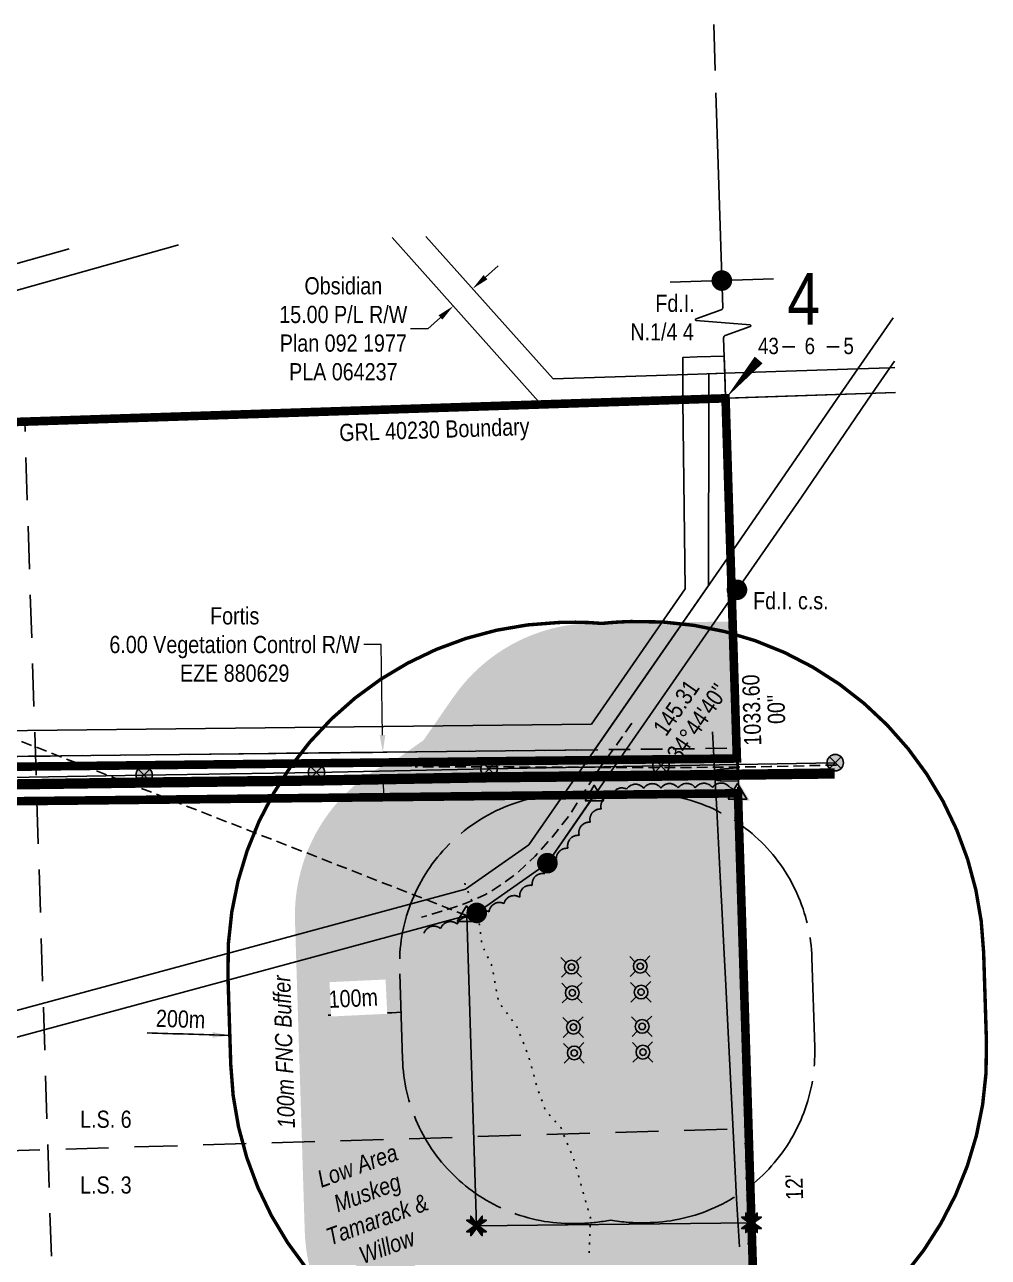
# Model space of a CAD drawing. Extents: x 647040 to 649347, y 5836686 to 5839217.
# Drawn here: x 647578 to 648139, y 5838059 to 5838776 of the extents above; entities that cross this region are included whole.
import ezdxf
from ezdxf.enums import TextEntityAlignment as Align

# ---------------------------------------------------------------- set-up
doc = ezdxf.new("R2010")
doc.units = 0
doc.header["$LTSCALE"] = 5
doc.header["$PDMODE"] = 34
doc.header["$PDSIZE"] = 0.03
for name, pattern in [('0', [1, 1, 0]), ('CENTERLINEX3', [5, 2.5, -1, 0.5, -1]), ('foc-ACCESSROAD', [3.75, 2.5, -1.25]), ('foc-BUFFER', [16.75, 15, -1.75]), ('foc-FLOWLINE', [3.75, 2.5, -1.25]), ('foc-LSD', [8, 5, -3]), ('foc-QUARTERLINE', [33, 25, -3, 2, -3]), ('foc-TIELINE', [1.875, 1.25, -0.625]), ('foc-TOPO', [1, 0.2, -0.8]), ('UG_PIPE', [1.875, 1.25, -0.625])]:
    doc.linetypes.add(name, pattern=pattern)
doc.layers.get('Defpoints').update_dxf_attribs({"color": 9})
for name, color, linetype in [('10', 1, 'Continuous'), ('9', 3, 'Continuous'), ('AS-FENCE', 48, 'foc-FENCE'), ('AS-PIPE-UG', 44, 'UG_PIPE'), ('AS-POWER', 104, 'foc-POWER'), ('AS-POWER-EXISTING-PP', 72, 'Continuous'), ('AS-ROADS', 254, 'Continuous'), ('AUX-BUFFER', 7, 'foc-BUFFER'), ('C-AR', 13, 'foc-ACCESSROAD'), ('C-RW', 13, 'Continuous'), ('F-EZE', 190, 'foc-FLOWLINE'), ('F-RW', 190, 'Continuous'), ('L-BD', 7, 'Continuous'), ('L-MON', 1, 'Continuous'), ('L-MON-T', 1, 'Continuous'), ('L-QSEC', 8, 'foc-QUARTERLINE'), ('L-SEC', 7, 'Continuous'), ('L-SECLBL', 7, 'Continuous'), ('L-SECTION-LSD', 7, 'foc-LSD'), ('L-TIE', 7, 'foc-TIELINE'), ('P-BUFFER-H 30m', 51, 'Continuous'), ('P-BUFFER-T', 40, 'Continuous'), ('P-PROPOSED', 10, 'Continuous'), ('P-PROPOSED-H', 21, 'Continuous'), ('T-BUSH', 110, '0'), ('T-BUSH-T', 110, 'Continuous'), ('T-GENERAL', 48, 'foc-TOPO')]:
    doc.layers.add(name, color=color, linetype=linetype)
for name, color, linetype, lineweight in [('AS-GENERAL', 48, 'Continuous', 18), ('C-AR-T', 13, 'Continuous', 9), ('C-WS-T', 13, 'Continuous', 9), ('F-EZE-T', 190, 'Continuous', 9), ('F-RW-T', 190, 'Continuous', 9)]:
    doc.layers.add(name, color=color, linetype=linetype, lineweight=lineweight)
doc.layers.add('AS-TRAPPER BOUNDARY', color=7, linetype='CENTERLINEX3', true_color=0xb85c00, transparency=0.6)
doc.layers.add('AS-TRAPPER-T', color=7, linetype='Continuous', true_color=0xc26100)
doc.styles.add('100L', font='ARIALN.TTF', dxfattribs={"height": 11})
doc.styles.add('80CG', font='ARIALN.TTF', dxfattribs={"height": 10})
doc.styles.add('80L', font='ARIALN.TTF', dxfattribs={"height": 10})
doc.styles.add('80LS', font='ARIALNI.TTF', dxfattribs={"height": 10})
doc.styles.add('foc-LtypeFont', font='ARIALN.TTF', dxfattribs={"height": 7.35})
doc.styles.add('SIMPLEX', font='ARIALN.TTF')
doc.linetypes.add('foc-FENCE', pattern='A,10,-1,["X",foc-LtypeFont,S=0.2,R=0,X=-0.625,Y=-0.75],-1.24', length=12.24)
doc.linetypes.add('foc-POWER', pattern='A,6,-1,["P",foc-LtypeFont,S=0.2,R=0,X=-0.625,Y=-0.75],-1.24,4', length=12.24)
doc.dimstyles.new('CG2011', dxfattribs={"dimscale": 5, "dimtxt": 9, "dimasz": 2, "dimexe": 0.2, "dimexo": 0.0625, "dimgap": 0.5, "dimtad": 0, "dimtih": 1, "dimtoh": 1, "dimzin": 0, "dimdsep": 46, "dimtxsty": '80CG', "dimcen": 0.1, "dimse1": 1, "dimse2": 1, "dimclrd": 256, "dimclrt": 256, "dimaunit": 1, "dimadec": 4, "dimazin": 0, "dimtfac": 0.06, "dimtofl": 0, "dimtmove": 0, "dimatfit": 1, "dimfxl": 0.2, "dimtolj": 1, "dimtzin": 0, "dimlwd": -1, "dimarcsym": 0})
doc.dimstyles.new('Compass 5 000', dxfattribs={"dimscale": 5, "dimtxt": 9, "dimasz": 2, "dimexe": 0.2, "dimexo": 0.0625, "dimgap": 0.5, "dimtad": 0, "dimtih": 1, "dimtoh": 1, "dimzin": 0, "dimdsep": 46, "dimtxsty": '80CG', "dimcen": 0.1, "dimse1": 1, "dimse2": 1, "dimclrd": 256, "dimclrt": 256, "dimaunit": 1, "dimadec": 4, "dimazin": 0, "dimtfac": 0.06, "dimtofl": 0, "dimtmove": 0, "dimatfit": 1, "dimfxl": 0.2, "dimtolj": 1, "dimtzin": 0, "dimlwd": -1, "dimarcsym": 0})

# ---------------------------------------------------------------- blocks, each defined once
blk = doc.blocks.new('L-SECLBL')
at = {"layer": '9', "color": 7}
for p, q in [((-5.08, -27.83), (-12.29, -27.83)), ((20.7, -27.83), (13.5, -27.83))]:
    blk.add_line(p, q, dxfattribs=at)
at = {"layer": '10', "color": 2, "style": 'SIMPLEX'}
blk.add_attdef('SEC', text='', height=30, dxfattribs=at).set_placement((0, 0), align=Align.MIDDLE)
at = {"layer": '10', "color": 5, "style": '80L'}
blk.add_attdef('TWP', text='', height=9.5, dxfattribs=at).set_placement((-14.43, -27.37), align=Align.MIDDLE_RIGHT)
blk.add_attdef('RGE', text='', height=9.5, dxfattribs=at).set_placement((3.62, -27.37), align=Align.MIDDLE_CENTER)
blk.add_attdef('MER', text='', height=9.5, dxfattribs=at).set_placement((23.17, -27.37), align=Align.MIDDLE_LEFT)
blk = doc.blocks.new('*D420')
at = {"layer": 'Defpoints', "color": 0, "transparency": 16777216}
for p in [(647741.83, 5838352.39), (647786.37, 5838353.09), (647741.92, 5838346.38)]:
    blk.add_point(p, dxfattribs=at)
at = {"layer": 'F-EZE-T', "transparency": 16777216}
for p, q in [((647785.38, 5838415.7), (647775.38, 5838415.7)), ((647786.21, 5838363.09), (647785.38, 5838415.7)), ((647786.62, 5838337.09), (647786.78, 5838327.09))]:
    blk.add_line(p, q, dxfattribs=at)
for points in [[(647787.88, 5838363.11), (647784.55, 5838363.06), (647786.37, 5838353.09)], [(647788.29, 5838337.11), (647784.96, 5838337.06), (647786.47, 5838347.09)]]:
    blk.add_solid(points, dxfattribs=at)
at = {"layer": 'F-EZE-T', "transparency": 16777216, "insert": (647700.23, 5838415.7), "char_height": 10, "attachment_point": 5, "style": '80CG'}
blk.add_mtext('\\A1;Fortis\\P6.00 Vegetation Control R/W\\PEZE 880629', dxfattribs=at)
blk = doc.blocks.new('*D421')
at = {"layer": 'C-AR-T', "transparency": 16777216}
for p, q in [((647502.62, 5838354.05), (647502.47, 5838364.05)), ((647503.26, 5838313.93), (647503.63, 5838290.44)), ((647503.63, 5838290.44), (647513.63, 5838290.44))]:
    blk.add_line(p, q, dxfattribs=at)
for points in [[(647504.29, 5838354.08), (647500.96, 5838354.02), (647502.78, 5838344.05)], [(647504.92, 5838313.96), (647501.59, 5838313.9), (647503.1, 5838323.93)]]:
    blk.add_solid(points, dxfattribs=at)
at = {"layer": 'Defpoints', "color": 0, "transparency": 16777216}
for p in [(647693.38, 5838347.06), (647693.69, 5838326.94), (647503.1, 5838323.93)]:
    blk.add_point(p, dxfattribs=at)
at = {"layer": 'C-AR-T', "transparency": 16777216, "insert": (647541.36, 5838290.44), "char_height": 10, "attachment_point": 5, "style": '80CG'}
blk.add_mtext('\\A1;Obsidian\\P20.12 A/R\\PLOC 777', dxfattribs=at)
blk = doc.blocks.new('*D424')
at = {"layer": 'Defpoints', "color": 0, "transparency": 16777216}
for p in [(647834.12, 5838369.83), (647570.59, 5838365.63), (647834.36, 5838354.84)]:
    blk.add_point(p, dxfattribs=at)
at = {"layer": 'F-RW-T', "transparency": 16777216}
for p, q in [((647569.61, 5838427.13), (647559.61, 5838427.13)), ((647570.43, 5838375.62), (647569.61, 5838427.13)), ((647570.99, 5838340.64), (647571.15, 5838330.64))]:
    blk.add_line(p, q, dxfattribs=at)
for points in [[(647572.1, 5838375.65), (647568.77, 5838375.6), (647570.59, 5838365.63)], [(647572.66, 5838340.67), (647569.32, 5838340.61), (647570.83, 5838350.64)]]:
    blk.add_solid(points, dxfattribs=at)
at = {"layer": 'F-RW-T', "transparency": 16777216, "insert": (647520.52, 5838427.13), "char_height": 10, "attachment_point": 5, "style": '80CG'}
blk.add_mtext('\\A1;Kiwetinohk\\P15.00 P/L R/W\\PPLA 210349', dxfattribs=at)
blk = doc.blocks.new('*D426')
at = {"layer": 'C-WS-T', "transparency": 16777216}
for p, q in [((647846.11, 5838629.44), (647853.57, 5838636.11)), ((647819.96, 5838606.06), (647812.5, 5838599.4)), ((647812.5, 5838599.4), (647802.5, 5838599.4))]:
    blk.add_line(p, q, dxfattribs=at)
for points in [[(647845, 5838630.69), (647847.22, 5838628.2), (647838.66, 5838622.78)], [(647818.85, 5838607.31), (647821.07, 5838604.82), (647827.41, 5838612.73)]]:
    blk.add_solid(points, dxfattribs=at)
at = {"layer": 'Defpoints', "color": 0, "transparency": 16777216}
for p in [(647841.83, 5838619.23), (647827.41, 5838612.73), (647830.58, 5838609.18)]:
    blk.add_point(p, dxfattribs=at)
at = {"layer": 'C-WS-T', "transparency": 16777216, "insert": (647763.41, 5838599.4), "char_height": 10, "attachment_point": 5, "style": '80CG'}
blk.add_mtext('\\A1;Obsidian\\P15.00 P/L R/W\\PPlan 092 1977\\PPLA 064237', dxfattribs=at)
blk = doc.blocks.new('linebrk')
blk.add_lwpolyline([(0, 0.00175, -0.346152), (-0.00019, 0.0015), (-0.00314, 0.00055, 0.772575), (-0.00312, 0.00036), (0.00312, -0.00036, -0.772575), (0.00314, -0.00055), (0.00019, -0.0015, 0.346152), (0, -0.00175)], format="xyb")
blk = doc.blocks.new('fdia')
at = {"color": 255, "const_width": 1}
blk.add_lwpolyline([(-0.5, 0, 1), (0.5, 0, 1)], format="xyb", close=True, dxfattribs=at)
blk = doc.blocks.new('Fdiaa')
blk.add_blockref('fdia', (0, 0))
blk = doc.blocks.new('fdib')
at = {"color": 1, "const_width": 1.6}
blk.add_lwpolyline([(-0.4, 0, 1), (0.4, 0, 1)], format="xyb", close=True, dxfattribs=at)
at = {"color": 1}
blk.add_circle((0, 0), 0.8, dxfattribs=at)
blk = doc.blocks.new('Fdibb')
blk.add_blockref('fdib', (0, 0))
blk = doc.blocks.new('fdicc')
for name in ['Fdibb', 'Fdiaa']:
    blk.add_blockref(name, (0, 0))
blk = doc.blocks.new('FDI')
blk.add_blockref('fdicc', (0, 0))
blk = doc.blocks.new('TRIA')
blk.add_hatch(color=255).paths.add_polyline_path([(-0.04, 1.52), (-1.47, -0.87), (1.39, -0.87)])
blk = doc.blocks.new('TRIAA')
blk.add_blockref('TRIA', (0, 0))
blk = doc.blocks.new('TRIB')
at = {"color": 1}
blk.add_lwpolyline([(-1.12, -0.67), (-0.04, 1.13), (1.04, -0.67)], close=True, dxfattribs=at)
blk = doc.blocks.new('TRIBB')
blk.add_blockref('TRIB', (0, 0))
blk = doc.blocks.new('TRICC')
for name in ['TRIAA', 'TRIBB']:
    blk.add_blockref(name, (0, 0))
blk = doc.blocks.new('plspike')
blk.add_blockref('TRICC', (0, 0))
blk = doc.blocks.new('WC')
at = {"layer": 'L-MON'}
h = blk.add_hatch(color=255, dxfattribs=at)
h.dxf.hatch_style = 1
edge = h.paths.add_edge_path()
edge.add_arc((0, 0), 0.9, 0, 360)
at = {"layer": 'L-MON', "color": 240, "flags": 128}
for points in [[(-0.62, 0.5), (-1.23, 1.12)], [(0.52, 0.61), (1.13, 1.21)], [(-1.18, -1.18), (-0.56, -0.57)], [(1.16, -1.18), (0.56, -0.57)]]:
    blk.add_lwpolyline(points, dxfattribs=at)
at = {"layer": 'L-MON', "color": 240}
for radius in [0.8, 0.373]:
    blk.add_circle((0, 0), radius, dxfattribs=at)
blk = doc.blocks.new('POWERPOLE')
h = blk.add_hatch(color=255)
edge = h.paths.add_edge_path()
edge.add_arc((0, 0), 0.96, 0, 360)
at = {"linetype": 'Continuous'}
for p, q in [((0.68, -0.68), (-0.68, 0.68)), ((-0.68, -0.68), (0.68, 0.68))]:
    blk.add_line(p, q, dxfattribs=at)
blk.add_circle((0, 0), 0.96, dxfattribs=at)
blk = doc.blocks.new('TEMP')
h = blk.add_hatch(color=255)
h.dxf.hatch_style = 1
h.paths.add_polyline_path([(0, 0.25), (-0.67, 1.15), (-0.67, 0.67), (-1.15, 0.67), (-0.25, 0), (-1.15, -0.67), (-0.67, -0.67), (-0.67, -1.15), (0, -0.25), (0.67, -1.15), (0.67, -0.67), (1.15, -0.67), (0.25, 0), (1.15, 0.67), (0.67, 0.67), (0.67, 1.15)])
h.paths.add_polyline_path([(0.57, 0.85), (0.57, 0.57), (0.85, 0.57), (0.08, 0), (0.85, -0.57), (0.57, -0.57), (0.57, -0.85), (0, -0.08), (-0.57, -0.85), (-0.57, -0.57), (-0.85, -0.57), (-0.08, 0), (-0.85, 0.57), (-0.57, 0.57), (-0.57, 0.85), (0, 0.08)], flags=16)
h = blk.add_hatch(color=1)
h.dxf.hatch_style = 1
h.paths.add_polyline_path([(0, 0.08), (-0.57, 0.85), (-0.57, 0.57), (-0.85, 0.57), (-0.08, 0), (-0.85, -0.57), (-0.57, -0.57), (-0.57, -0.85), (0, -0.08), (0.57, -0.85), (0.57, -0.57), (0.85, -0.57), (0.08, 0), (0.85, 0.57), (0.57, 0.57), (0.57, 0.85)])
at = {"color": 1}
for p, q in [((-0.08, 0), (0.08, 0)), ((0, 0.08), (0, -0.08))]:
    blk.add_line(p, q, dxfattribs=at)
at = {"color": 255, "flags": 128}
blk.add_lwpolyline([(-0.25, 0), (-1.15, 0.67), (-0.67, 0.67), (-0.67, 1.15), (0, 0.25), (0.67, 1.15), (0.67, 0.67), (1.15, 0.67), (0.25, 0), (1.15, -0.67), (0.67, -0.67), (0.67, -1.15), (0, -0.25), (-0.67, -1.15), (-0.67, -0.67), (-1.15, -0.67)], close=True, dxfattribs=at)
at = {"color": 1, "flags": 128}
blk.add_lwpolyline([(-0.08, 0), (-0.85, 0.57), (-0.57, 0.57), (-0.57, 0.85), (0, 0.08), (0.57, 0.85), (0.57, 0.57), (0.85, 0.57), (0.08, 0), (0.85, -0.57), (0.57, -0.57), (0.57, -0.85), (0, -0.08), (-0.57, -0.85), (-0.57, -0.57), (-0.85, -0.57)], close=True, dxfattribs=at)

msp = doc.modelspace()

# ---------------------------------------------------------------- hatches: boundary and pattern name
at = {"layer": 'AS-GENERAL'}
h = msp.add_hatch(color=256, dxfattribs=at)
h.dxf.hatch_style = 1
h.paths.add_polyline_path([(647979.728, 5838336.555), (647979.463, 5838342.819), (647982.454, 5838343.144), (647982.925, 5838336.347)])
at = {"layer": 'P-BUFFER-H 30m'}
h = msp.add_hatch(color=256, dxfattribs=at)
h.dxf.hatch_style = 1
edge = h.paths.add_edge_path()
edge.add_line((647999.934, 5838109.307), (647839.96, 5838107.461))
edge.add_line((647839.96, 5838107.461), (647835.229, 5838258.025))
edge.add_line((647835.229, 5838258.025), (647841.052, 5838259.598))
edge.add_line((647841.052, 5838259.598), (647882.125, 5838288.536))
edge.add_line((647882.125, 5838288.536), (647909.646, 5838328.216))
edge.add_line((647909.646, 5838328.216), (647993.026, 5838329.178))
edge.add_line((647993.026, 5838329.178), (647989.885, 5838429.12))
edge.add_line((647989.885, 5838429.12), (647908.493, 5838428.18))
edge.add_arc((647909.646, 5838328.216), 99.971, 90.661182, 145.255404)
edge.add_line((647827.5, 5838385.191), (647810.07, 5838360.062))
edge.add_line((647810.07, 5838360.062), (647795.377, 5838349.71))
edge.add_arc((647835.229, 5838258.025), 99.971, 113.492469, 181.799714)
edge.add_line((647735.307, 5838254.885), (647740.98, 5838074.338))
edge.add_arc((647840.946, 5838077.525), 100.017, 181.825606, 270.63529)
edge.add_line((647842.055, 5837977.514), (648004.016, 5837979.402))
edge.add_line((648004.016, 5837979.402), (647999.934, 5838109.307))
at = {"layer": 'P-PROPOSED-H'}
h = msp.add_hatch(color=256, dxfattribs=at)
h.dxf.hatch_style = 1
h.paths.add_polyline_path([(647840.902, 5838077.478), (648000.876, 5838079.324), (647993.026, 5838329.178), (647909.646, 5838328.216), (647882.125, 5838288.536), (647841.052, 5838259.598), (647835.229, 5838258.025)])

# ---------------------------------------------------------------- linework, layer by layer
at = {"layer": 'AS-FENCE', "flags": 128}
for points in [[(647978.276, 5838364.993), (647978.833, 5838354.48), (647979.459, 5838342.821)], [(648001.769, 5838061.765), (648000.623, 5838098.211), (647999.609, 5838129.542), (647998.699, 5838158.608), (647997.816, 5838183.212), (647997.16, 5838213.647), (647996.276, 5838241.289), (647995.553, 5838266.464), (647994.327, 5838309.657), (647993.308, 5838336.392), (647993.362, 5838337.244), (647993.365, 5838337.251), (647993.381, 5838342.308), (647993.385, 5838342.31), (647992.961, 5838349.909), (647992.395, 5838367.107)], [(647982.451, 5838343.159), (647992.997, 5838343.934)], [(647979.701, 5838336.529), (647980.681, 5838319.618), (647981.73, 5838300.117), (647982.718, 5838280.744), (647983.656, 5838262.963), (647984.81, 5838239.538), (647985.937, 5838217.489), (647986.9, 5838197.721), (647988.239, 5838171.065), (647989.485, 5838148.225), (647990.689, 5838124.958), (647992.232, 5838093.286), (647993.851, 5838065.345)], [(647993.02, 5838336.485), (647982.933, 5838336.347)]]:
    msp.add_lwpolyline(points, dxfattribs=at)
at = {"layer": 'AS-GENERAL', "flags": 128}
msp.add_lwpolyline([(647979.728, 5838336.555), (647979.463, 5838342.819), (647982.454, 5838343.144), (647982.925, 5838336.347)], close=True, dxfattribs=at)
at = {"layer": 'AS-GENERAL', "const_width": 1, "flags": 128}
msp.add_lwpolyline([(647993.365, 5838337.251), (647993.381, 5838342.308)], dxfattribs=at)
at = {"layer": 'AS-PIPE-UG', "flags": 128}
for points in [[(647931.254, 5838369.932), (647923.031, 5838358.185), (647913.527, 5838345.169), (647902.714, 5838328.734), (647894.769, 5838316.225), (647885.164, 5838303.932), (647875.071, 5838292.631), (647864.781, 5838282.936), (647852.83, 5838274.287), (647845.675, 5838270.175), (647839.735, 5838267.318), (647831.779, 5838264.144), (647820.745, 5838260.597), (647808.986, 5838257.067)], [(648050.289, 5838345.651), (648011.972, 5838344.73), (647977.557, 5838344.37), (647947.293, 5838344.083), (647887.519, 5838344.444), (647846.137, 5838344.556), (647805.281, 5838344.665)]]:
    msp.add_lwpolyline(points, dxfattribs=at)
at = {"layer": 'AS-POWER', "flags": 128}
msp.add_lwpolyline([(647159.029, 5838331.463), (647171.153, 5838331.708), (647250.299, 5838332.134), (647355.711, 5838345.79), (647364.336, 5838328.461), (647447.097, 5838336.374), (647446.781, 5838328.006), (647547.108, 5838337.979), (647647.537, 5838339.815), (647747.798, 5838341.359), (647848.14, 5838343.338), (647948.264, 5838345.171), (648049.625, 5838347.007)], dxfattribs=at)
at = {"layer": 'AS-ROADS', "const_width": 5.998, "flags": 128}
msp.add_lwpolyline([(648049.235, 5838340.732), (647946.186, 5838339.409), (647847.486, 5838338.491), (647747.448, 5838336.636), (647648.853, 5838335.462), (647547.287, 5838334.04), (647447.195, 5838332.027), (647298.607, 5838324.299), (647251.054, 5838323.203), (647148.642, 5838323.301)], dxfattribs=at)
at = {"layer": 'AS-TRAPPER BOUNDARY', "color": 52, "true_color": 0xbadd22, "const_width": 4.999, "flags": 128}
msp.add_lwpolyline([(647989.45, 5838442.976), (647992.389, 5838349.439), (647426.796, 5838342.991), (647426.734, 5838348.982), (647426.398, 5838381.606), (647363.862, 5838380.897), (647348.623, 5838380.715), (647297.963, 5838380.132), (647298.403, 5838341.527), (647159.457, 5838339.943), (647159.457, 5838339.943), (647157.278, 5838531.408), (647985.804, 5838559.001), (647989.45, 5838442.976)], close=True, dxfattribs=at)
at = {"layer": 'AUX-BUFFER', "color": 251, "linetype": 'foc-BUFFER', "const_width": 1.999, "flags": 128}
msp.add_lwpolyline([(647919.985, 5837980.022, 0.0289607), (647943.003, 5837979.412), (647945.002, 5837979.475, 0.4142136), (648137.598, 5838184.567), (648135.965, 5838236.535, 0.4142136), (647930.873, 5838429.132), (647928.875, 5838429.069, 0.0188709), (647913.899, 5838428.032, 0.0289607), (647890.88, 5838428.642), (647888.882, 5838428.579, 0.4142136), (647696.285, 5838223.487), (647697.918, 5838171.518, 0.4142136), (647903.011, 5837978.922), (647905.009, 5837978.985, 0.0188709)], format="xyb", close=True, dxfattribs=at)
at = {"layer": 'AUX-BUFFER', "color": 251, "linetype": 'foc-BUFFER', "flags": 128}
msp.add_lwpolyline([(647918.85, 5838080.918, 0.0533818), (647939.864, 5838079.334), (647941.862, 5838079.396, 0.4142136), (648037.676, 5838181.427), (648036.044, 5838233.396, 0.4142136), (647934.013, 5838329.21), (647932.014, 5838329.147, 0.0432743), (647915.033, 5838327.136, 0.0533818), (647894.02, 5838328.72), (647892.021, 5838328.657, 0.4142136), (647796.207, 5838226.626), (647797.84, 5838174.658, 0.4142136), (647899.871, 5838078.844), (647901.869, 5838078.906, 0.0432743), (647918.85, 5838080.918)], format="xyb", close=True, dxfattribs=at)
at = {"layer": 'C-AR', "flags": 128}
msp.add_lwpolyline([(647992.389, 5838349.439), (647993.026, 5838329.178), (647427.002, 5838322.989), (647426.796, 5838342.991), (647992.389, 5838349.439)], close=True, dxfattribs=at)
at = {"layer": 'C-RW'}
for points in [[(647811.393, 5838653.227), (647885.593, 5838570.35), (647969.646, 5838573.112), (647985.345, 5838573.628), (647985.804, 5838559.001), (647878.621, 5838555.432), (647791.827, 5838652.543)], [(647667.533, 5838648.204), (647665.508, 5838647.637), (647529.374, 5838609.537), (647360.24, 5838606.933), (647344.93, 5838606.698), (647287.05, 5838605.808), (647217.36, 5838533.409), (647167.361, 5838531.744), (647162.455, 5838531.581), (647162.29, 5838546.062), (647167.182, 5838546.237), (647210.226, 5838547.773), (647280.58, 5838620.715), (647344.685, 5838621.702), (647359.913, 5838621.936), (647527.2, 5838624.511), (647603.92, 5838645.983)], [(648084.297, 5838576.881), (648081.447, 5838576.786), (648062.773, 5838576.171), (647985.345, 5838573.628), (647985.804, 5838559.001), (648084.752, 5838562.297)]]:
    msp.add_lwpolyline(points, dxfattribs=at)
at = {"layer": 'F-EZE', "flags": 128}
msp.add_lwpolyline([(647992.201, 5838355.436), (647992.389, 5838349.439), (647426.796, 5838342.991), (647426.734, 5838348.982), (647992.201, 5838355.436)], close=True, dxfattribs=at)
at = {"layer": 'F-RW'}
for points in [[(648084.18, 5838580.616), (648081.452, 5838576.686), (648070.965, 5838561.582), (648029.937, 5838501.442), (647989.447, 5838443.084), (647988.648, 5838468.509), (648052.286, 5838560.964), (648062.778, 5838576.075), (648083.395, 5838605.772)], [(647475.987, 5838364.547), (647907.779, 5838369.47), (647962.33, 5838448.11), (647961.001, 5838557.639), (647961.008, 5838572.833), (647961.011, 5838582.829), (647969.348, 5838583.103), (647985.031, 5838583.619), (647985.345, 5838573.628), (647975.999, 5838573.321), (647975.992, 5838558.14), (647975.898, 5838450.129), (647975.898, 5838450.129), (647909.557, 5838354.494), (647461.168, 5838349.381)]]:
    msp.add_lwpolyline(points, dxfattribs=at)
at = {"layer": 'L-QSEC'}
for p, q in [((647979.814, 5838749.641), (647978.973, 5838776.403)), ((647984.149, 5838611.701), (647979.814, 5838749.641)), ((648012.384, 5837713.09), (647984.697, 5838594.244)), ((647157.278, 5838531.408), (648084.752, 5838562.297))]:
    msp.add_line(p, q, dxfattribs=at)
at = {"layer": 'L-SEC'}
msp.add_line((647953.676, 5838626.536), (648013.628, 5838628.451), dxfattribs=at)
at = {"layer": 'L-SECLBL', "flags": 128}
msp.add_lwpolyline([(647986.021, 5838559.195, 0, 5.998, 0), (648005.071, 5838581.319, 0, 0, 0)], format="xyseb", dxfattribs=at)
at = {"layer": 'L-SECTION-LSD'}
for p, q in [((647604.968, 5837700.071), (647578.123, 5838545.424)), ((647162.085, 5838108.933), (647999.152, 5838134.199))]:
    msp.add_line(p, q, dxfattribs=at)
at = {"layer": 'L-TIE'}
msp.add_line((647835.225, 5838258.036), (647137.166, 5838531.101), dxfattribs=at)
at = {"layer": 'P-PROPOSED', "flags": 128}
msp.add_lwpolyline([(647840.902, 5838077.478), (648000.876, 5838079.324), (647993.026, 5838329.178), (647909.646, 5838328.216), (647882.125, 5838288.536), (647841.052, 5838259.598), (647835.229, 5838258.025)], close=True, dxfattribs=at)
msp.add_lwpolyline([(647840.902, 5838077.478), (648000.876, 5838079.324), (647993.026, 5838329.178), (647909.646, 5838328.216), (647882.125, 5838288.536), (647841.052, 5838259.598), (647835.229, 5838258.025)], close=True, dxfattribs=at)
at = {"layer": 'T-BUSH', "flags": 128}
msp.add_lwpolyline([(647810.396, 5838247.876, -0.5205671), (647820.037, 5838250.519, -0.5205671), (647829.684, 5838253.144, -0.5205671), (647839.335, 5838255.75, -0.5205671), (647848.207, 5838260.247, -0.5205671), (647856.946, 5838265.061, -0.5205671), (647866.108, 5838268.668, -0.5205671), (647873.356, 5838275.553, -0.5205671), (647880.604, 5838282.439, -0.5205671), (647887.531, 5838289.631, -0.5205671), (647894.089, 5838297.177, -0.5205671), (647900.646, 5838304.723, -0.5205671), (647907.099, 5838312.358, -0.5205671), (647913.487, 5838320.048, -0.5205671), (647919.875, 5838327.738, -0.5205671), (647928.201, 5838331.588, -0.5205671), (647938.182, 5838332.159, -0.5205671), (647948.178, 5838332.232, -0.5205671), (647958.175, 5838332.282, -0.5205671), (647968.171, 5838332.365, -0.5205671), (647978.168, 5838332.506, -0.5205671), (647988.164, 5838332.647, -0.5205671), (647990.751, 5838324.964, -0.5205671), (647991.155, 5838314.975, -0.5205671), (647991.559, 5838304.986, -0.5205671), (647991.962, 5838294.997, -0.5205671), (647992.227, 5838285.004, -0.5205671), (647992.489, 5838275.01, -0.5205671), (647992.75, 5838265.016, -0.5205671), (647993.065, 5838255.024, -0.5205671), (647993.389, 5838245.032, -0.5205671), (647993.713, 5838235.04, -0.5205671), (647994.037, 5838225.048, -0.5205671), (647994.324, 5838215.056, -0.5205671), (647994.602, 5838205.062, -0.5205671), (647994.88, 5838195.069, -0.5205671), (647995.158, 5838185.076, -0.5205671), (647995.463, 5838175.083, -0.5205671), (647995.79, 5838165.092, -0.5205671), (647996.116, 5838155.1, -0.5205671), (647996.443, 5838145.108, -0.5205671), (647996.726, 5838135.115, -0.5205671), (647996.937, 5838125.12, -0.5205671), (647997.149, 5838115.125, -0.5205671), (647997.538, 5838105.136, -0.5205671), (647997.898, 5838095.145, -0.5205671), (647998.108, 5838085.15, -0.5205671), (647998.318, 5838075.156, -0.5205671), (647998.495, 5838066.781, -0.5205671)], format="xyb", dxfattribs=at)
at = {"layer": 'T-GENERAL', "flags": 128}
msp.add_lwpolyline([(647834.019, 5838276.814), (647842.108, 5838256.772), (647844.091, 5838240.813), (647849.579, 5838229.508), (647850.989, 5838222.54), (647853.772, 5838207.814), (647864.637, 5838192.91), (647871.354, 5838175.712), (647876.41, 5838157.219), (647881.044, 5838144.582), (647889.968, 5838134.679), (647897.612, 5838116.188), (647902.848, 5838097.392), (647907.176, 5838082.28), (647906.461, 5838059.985)], dxfattribs=at)

# ---------------------------------------------------------------- block references
at = {"layer": 'AS-POWER-EXISTING-PP', "color": 6, "xscale": 4.998555499999987, "yscale": 4.998555499999987, "zscale": 4.998555499999987}
for p in [(647848.14, 5838343.338), (647948.264, 5838345.171), (648049.625, 5838347.007), (647647.537, 5838339.815), (647747.798, 5838341.359)]:
    msp.add_blockref('POWERPOLE', p, dxfattribs=at)
at = {"layer": 'L-MON'}
for name, p, xscale, yscale, zscale in [('FDI', (647983.652, 5838627.494), 4.998555499999995, 4.998555499999995, 4.998555499999995), ('FDI', (647992.439, 5838447.585), 4.998555499999995, 4.998555499999995, 4.998555499999995), ('plspike', (647909.658, 5838328.216), 4.998555499999995, 4.998555499999995, 4.998555499999995), ('plspike', (647993.018, 5838329.178), 4.998555499999995, 4.998555499999995, 4.998555499999995), ('FDI', (647882.125, 5838288.536), 4.998555499999995, 4.998555499999995, 4.998555499999995), ('plspike', (647835.225, 5838258.036), 4.998555499999995, 4.998555499999995, 4.998555499999995), ('FDI', (647841.052, 5838259.598), 4.998555499999995, 4.998555499999995, 4.998555499999995), ('TEMP', (647840.902, 5838077.478), 4.9985555, 4.9985555, 4.9985555), ('TEMP', (648000.876, 5838079.324), 4.9985555, 4.9985555, 4.9985555)]:
    msp.add_blockref(name, p, dxfattribs=dict(at, xscale=xscale, yscale=yscale, zscale=zscale))
at = {"layer": 'L-MON', "color": 5, "xscale": 4.998555499999995, "yscale": 4.998555499999995, "zscale": 4.998555499999995}
for p in [(647896.182, 5838228.083), (647936.176, 5838228.544), (647896.653, 5838213.091), (647936.647, 5838213.553), (647897.281, 5838193.103), (647937.275, 5838193.565), (647897.752, 5838178.112), (647937.746, 5838178.573)]:
    msp.add_blockref('WC', p, dxfattribs=at)
at = {"layer": 'L-QSEC', "xscale": 4998.555499999939, "yscale": 4998.555499999939, "zscale": 4998.555499999939, "rotation": 1.799714101425473}
msp.add_blockref('linebrk', (647984.423, 5838602.972), dxfattribs=at)
at = {"layer": 'L-SECLBL', "xscale": 0.9997111, "yscale": 0.9997111, "zscale": 0.9997111}
msp.add_blockref('L-SECLBL', (648031.217, 5838616.833), dxfattribs=at).add_auto_attribs({'SEC': '4', 'TWP': '43', 'RGE': '6', 'MER': '5'})

# ---------------------------------------------------------------- texts
at = {"layer": 'AS-TRAPPER-T', "color": 52, "true_color": 0xbadd22, "style": '80L'}
msp.add_text('GRL 40230 Boundary', height=9.99126, rotation=1.907482, dxfattribs=at).set_placement((647761.215, 5838534.004))
at = {"layer": 'AUX-BUFFER', "insert": (647683.244, 5838202.455), "char_height": 9.9942, "attachment_point": 3, "rotation": 358.226385, "style": '80L'}
msp.add_mtext_dynamic_manual_height_columns('200m', width=34.22456, gutter_width=224.934, heights=[0], dxfattribs=at)
at = {"layer": 'L-BD', "style": '80L'}
for s, rotation, p in [('1033.60', 91.7997, (648001.005, 5838377.63)), ('145.31', 55.2554, (647957.052, 5838379.023)), ("00''", 91.7997, (648015.244, 5838378.077)), ("12'", 91.7997, (648025.696, 5838100.085))]:
    msp.add_text(s, height=9.9971, rotation=rotation, dxfattribs=at).set_placement(p, align=Align.MIDDLE)
at = {"layer": 'L-BD', "insert": (647969.374, 5838370.477), "char_height": 9.9971, "width": 37.10537, "attachment_point": 5, "rotation": 55.2554, "style": '80L', "bg_fill": 1, "box_fill_scale": 1.15, "bg_fill_color": 51, "bg_fill_transparency": 0}
msp.add_mtext("34°44'40''", dxfattribs=at)
at = {"layer": 'L-MON-T', "char_height": 9.99423, "attachment_point": 1, "style": '80L'}
for s, width, insert in [('\\pi23.346;Fd.I.\\P\\pi8.8185;N.1/4 4', 44.31642, (647921.616, 5838619.309)), ('\\pi1.0736;Fd.I. c.s.', 43.04803, (648000.779, 5838446.246))]:
    msp.add_mtext_dynamic_manual_height_columns(s, width=width, gutter_width=50, heights=[0], dxfattribs=dict(at, insert=insert))
at = {"layer": 'P-BUFFER-T', "insert": (647725.354, 5838133.221), "char_height": 9.99191, "attachment_point": 1, "rotation": 91.799722, "style": '80L'}
msp.add_mtext_dynamic_manual_height_columns('\\pi0.91155;{\\fArial Narrow|b0|i1|c0|p34;100m FNC Buffer}', width=90.17584, gutter_width=50, heights=[0], dxfattribs=at)
at = {"layer": 'T-BUSH-T', "insert": (647769.947, 5838117.251), "char_height": 9.99711, "width": 61.6579, "attachment_point": 2, "rotation": 20, "style": '80LS'}
msp.add_mtext('{\\C48;Low Area\\PMuskeg}\\PTamarack &\\PWillow', dxfattribs=at)

# ---------------------------------------------------------------- dimensions: what is measured, and where the dimension line sits
at = {"layer": 'C-AR-T'}
dim = msp.add_linear_dim(base=(647503.099, 5838323.93), p1=(647693.375, 5838347.059), p2=(647693.693, 5838326.936), angle=270.903801, text='Obsidian\\P20.12 A/R\\PLOC 777', dimstyle='Compass 5 000', dxfattribs=at)
dim.commit()
dim.dimension.update_dxf_attribs({"geometry": '*D421', "text_midpoint": (647541.363, 5838290.443), "dimtype": 161})
at = {"layer": 'C-WS-T'}
dim = msp.add_linear_dim(base=(647827.412, 5838612.729), p1=(647841.826, 5838619.235), p2=(647830.58, 5838609.184), angle=221.788824, text='Obsidian\\P15.00 P/L R/W\\PPlan 092 1977\\PPLA 064237', dimstyle='Compass 5 000', dxfattribs=at)
dim.commit()
dim.dimension.update_dxf_attribs({"geometry": '*D426', "text_midpoint": (647763.414, 5838599.401), "dimtype": 161})
at = {"layer": 'F-EZE-T'}
dim = msp.add_linear_dim(base=(647786.372, 5838353.089), p1=(647741.922, 5838346.384), p2=(647741.827, 5838352.386), angle=90.904358, text='Fortis\\P6.00 Vegetation Control R/W\\PEZE 880629', dimstyle='Compass 5 000', dxfattribs=at)
dim.commit()
dim.dimension.update_dxf_attribs({"geometry": '*D420', "text_midpoint": (647700.227, 5838415.695), "dimtype": 161})
at = {"layer": 'F-RW-T'}
dim = msp.add_linear_dim(base=(647570.592, 5838365.626), p1=(647834.357, 5838354.842), p2=(647834.118, 5838369.83), angle=90.914154, text='Kiwetinohk\\P15.00 P/L R/W\\PPLA 210349', dimstyle='Compass 5 000', dxfattribs=at)
dim.commit()
dim.dimension.update_dxf_attribs({"geometry": '*D424', "text_midpoint": (647520.525, 5838427.134), "dimtype": 161})

# ---------------------------------------------------------------- leaders
at = {"layer": 'AUX-BUFFER', "path_type": 1}
for points in [[(647796.989, 5838201.758), (647754.574, 5838200.034)], [(647697.39, 5838188.315), (647649.277, 5838189.805)]]:
    msp.add_leader(points, dimstyle='CG2011', override={"dimasz": 2, "dimgap": 0.5, "dimtad": 0}, dxfattribs=at)

# ---------------------------------------------------------------- next in the draw order: texts
at = {"layer": 'L-SECTION-LSD', "char_height": 9.9971, "attachment_point": 1, "style": '100L', "bg_fill": 3, "box_fill_scale": 1.5, "bg_fill_color": 256, "bg_fill_transparency": 0}
for s, width, insert in [('L.S. 6', 30.48313, (647610.316, 5838144.564)), ('L.S. 3', 30.37591, (647610.316, 5838106.29))]:
    msp.add_mtext_dynamic_manual_height_columns(s, width=width, gutter_width=55, heights=[0], dxfattribs=dict(at, insert=insert))

# ---------------------------------------------------------------- next in the draw order: linework, layer by layer
at = {"layer": 'AS-TRAPPER BOUNDARY', "color": 52, "true_color": 0xbadd22, "const_width": 4.999, "flags": 128}
msp.add_lwpolyline([(647299.342, 5838260.748), (647427.629, 5838262.069), (647427.002, 5838322.989), (647993.026, 5838329.178), (648012.384, 5837713.09), (647166.897, 5837686.073), (647159.686, 5838319.83), (647298.641, 5838321.414), (647298.782, 5838309.065), (647299.342, 5838260.748)], close=True, dxfattribs=at)
at = {"layer": 'F-RW'}
msp.add_lwpolyline([(647274.078, 5838106.533), (647208.941, 5838088.744), (647172.703, 5838088.33), (647167.498, 5838088.369), (647167.329, 5838103.262), (647172.536, 5838103.329), (647206.841, 5838103.707), (647270.164, 5838121.006), (647408.028, 5838158.222), (647834.528, 5838273.402), (647871.262, 5838299.289), (647988.648, 5838468.509), (647989.441, 5838443.263), (647882.125, 5838288.536), (647841.052, 5838259.598), (647412.014, 5838143.699), (647274.078, 5838106.533)], close=True, dxfattribs=at)

# ---------------------------------------------------------------- next in the draw order: texts
at = {"layer": 'AUX-BUFFER', "insert": (647783.258, 5838215.633), "char_height": 9.9942, "attachment_point": 3, "rotation": 2.72137, "style": '80L', "bg_fill": 2}
msp.add_mtext_dynamic_manual_height_columns('100m', width=22.64488, gutter_width=181.841, heights=[0], dxfattribs=at)

doc.saveas('drawing.dxf')
